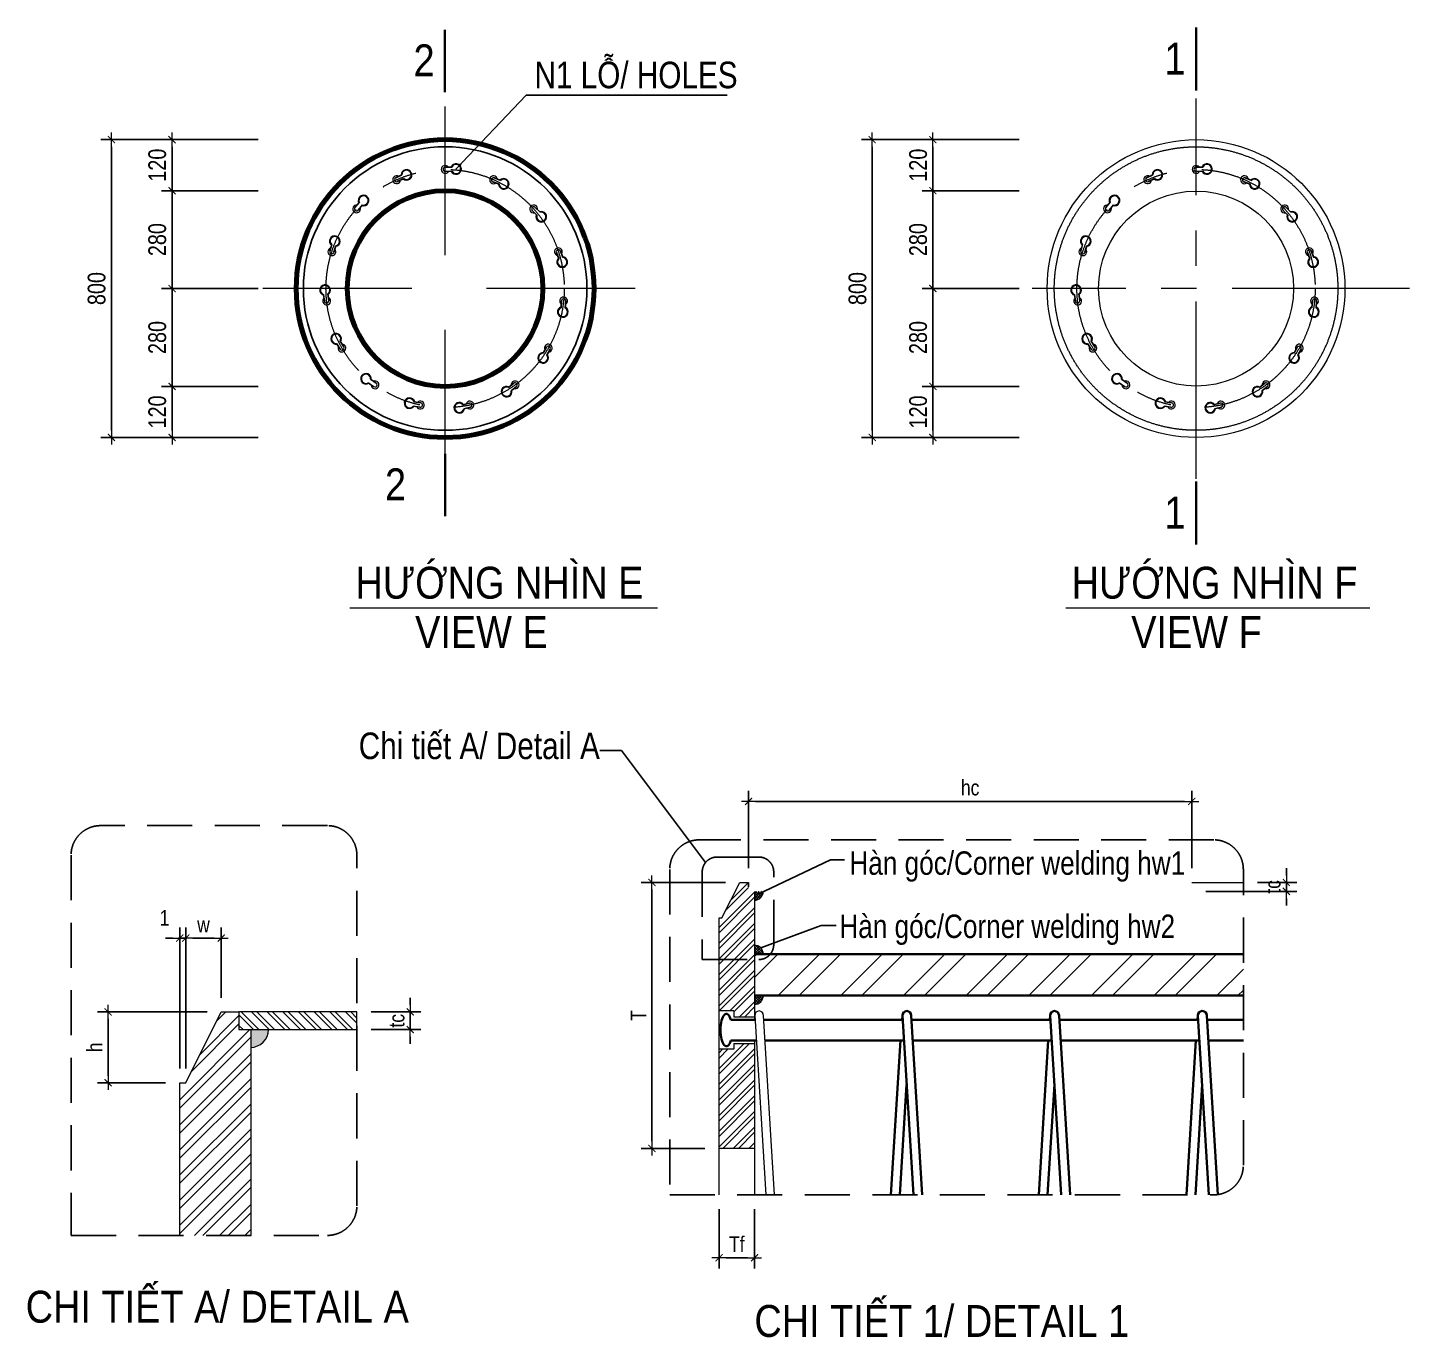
# Model space of a CAD drawing. Header units: millimetres. Extents: x -2123450 to -961021, y -260876 to 649159.
# Drawn here: x -1622985 to -1603499, y 139995 to 158466 of the extents above; entities that cross this region are included whole.
import ezdxf
from ezdxf.enums import TextEntityAlignment as Align

# ---------------------------------------------------------------- set-up
doc = ezdxf.new("R2010")
doc.units = ezdxf.units.MM
doc.header["$LTSCALE"] = 1000
doc.header["$MEASUREMENT"] = 0
doc.header["$PDMODE"] = 66
for name, pattern in [('CENTER2', [1.125, 0.75, -0.125, 0.125, -0.125]), ('CENTERX2', [4, 2.5, -0.5, 0.5, -0.5]), ('HIDDEN', [0.375, 0.25, -0.125]), ('HIDDEN2', [4.7625, 3.175, -1.5875])]:
    doc.linetypes.add(name, pattern=pattern)
doc.layers.get('0').update_dxf_attribs({"linetype": 'CONTINUOUS'})
doc.layers.get('DEFPOINTS').update_dxf_attribs({"linetype": 'CONTINUOUS'})
for name, color, linetype, lineweight in [('4.DIM-F', 1, 'CONTINUOUS', 15), ('NDC_S_AXIS', 5, 'CENTER2', 15), ('NDC_S_CONTINUOUS', 3, 'CONTINUOUS', 20), ('NDC_S_DIM', 1, 'CONTINUOUS', 9), ('NDC_S_HATCH MATERIAL', 8, 'CONTINUOUS', 13), ('NDC_S_LEADER', 1, 'CONTINUOUS', 9), ('NDC_S_REBAR', 4, 'CONTINUOUS', 35), ('NDC_S_REBAR NO. BOX', 1, 'CONTINUOUS', 9), ('NDC_S_REBAR SECTION', 6, 'CONTINUOUS', 25), ('NDC_S_STIRRUP', 2, 'CONTINUOUS', 25), ('NDC_S_VN TEXT', 7, 'CONTINUOUS', 9), ('netmanh', 6, 'CONTINUOUS', 15)]:
    doc.layers.add(name, color=color, linetype=linetype, lineweight=lineweight)
doc.styles.add('NDC_ARIAL', font='arial.ttf', dxfattribs={"width": 0.8})
doc.dimstyles.new('DIM', dxfattribs={"dimtxt": 0.03, "dimasz": 0.035, "dimexe": 0.03, "dimexo": 0.03, "dimgap": 0.005, "dimtad": 1, "dimdec": 0, "dimlfac": 10000, "dimzin": 0, "dimdsep": 46, "dimtxsty": 'NDC_ARIAL', "dimblk": 'DOTSMALL', "dimcen": 0.05, "dimclrd": 1, "dimclre": 1, "dimadec": 0, "dimazin": 0, "dimtfac": 1, "dimtdec": 0, "dimtofl": 0, "dimtmove": 0, "dimatfit": 3, "dimfxl": 0.03, "dimtolj": 1, "dimtzin": 0, "dimarcsym": 0})
doc.dimstyles.new('NDC_1-100', dxfattribs={"dimscale": 100, "dimtxt": 2.2, "dimasz": 1, "dimexe": 1.5, "dimexo": 2, "dimgap": 0.8, "dimtad": 1, "dimdec": 0, "dimdsep": 46, "dimtxsty": 'NDC_ARIAL', "dimblk": 'DIMMARK', "dimcen": 49999.938995, "dimdle": 1.5, "dimclrd": 1, "dimclre": 1, "dimclrt": 3, "dimadec": 0, "dimazin": 0, "dimtfac": 1, "dimtdec": 0, "dimtix": 1, "dimtmove": 2, "dimatfit": 3, "dimfxl": 1, "dimarcsym": 0})
doc.dimstyles.new('NDC_1-25(25)', dxfattribs={"dimscale": 100, "dimtxt": 2.5, "dimasz": 1, "dimexe": 1.5, "dimexo": 0, "dimgap": 0.8, "dimtad": 1, "dimdec": 0, "dimlfac": 0.25, "dimdsep": 46, "dimtxsty": 'NDC_ARIAL', "dimblk": 'DIMMARK', "dimcen": 49999.938995, "dimdle": 1.5, "dimclrd": 1, "dimclre": 1, "dimclrt": 3, "dimadec": 0, "dimazin": 0, "dimtfac": 1, "dimtdec": 0, "dimtix": 1, "dimtmove": 2, "dimatfit": 3, "dimfxl": 1, "dimarcsym": 0})

# ---------------------------------------------------------------- blocks, each defined once
blk = doc.blocks.new('DIMMARK')
at = {"layer": 'NDC_S_DIM', "color": 1}
blk.add_line((-1.5, 0), (1, 0), dxfattribs=at)
at = {"layer": 'NDC_S_DIM', "color": 2, "const_width": 0.15}
blk.add_lwpolyline([(-0.5, -0.5), (0.5, 0.5)], dxfattribs=at)
blk = doc.blocks.new('*D366')
at = {"layer": 'DEFPOINTS', "color": 0, "transparency": 16777216}
for p in [(-1618341, 144585), (-1617589, 144585), (-1618341, 144335)]:
    blk.add_point(p, dxfattribs=at)
at = {"layer": 'NDC_S_DIM', "color": 1, "lineweight": -2, "transparency": 16777216}
for p, q in [((-1617589, 144685), (-1617589, 144785)), ((-1618141, 144585), (-1617439, 144585)), ((-1617589, 144335), (-1617589, 144585)), ((-1618141, 144335), (-1617439, 144335)), ((-1617589, 144235), (-1617589, 144135))]:
    blk.add_line(p, q, dxfattribs=at)
at = {"layer": 'NDC_S_DIM', "color": 1, "lineweight": -2, "transparency": 16777216, "xscale": 100, "yscale": 100, "zscale": 100}
for p, rotation in [((-1617589, 144585), 270), ((-1617589, 144335), 90)]:
    blk.add_blockref('DIMMARK', p, dxfattribs=dict(at, rotation=rotation))
at = {"layer": 'NDC_S_DIM', "color": 3, "transparency": 16777216, "insert": (-1617780, 144460), "char_height": 220, "attachment_point": 5, "rotation": 90, "style": 'NDC_ARIAL'}
blk.add_mtext('tc', dxfattribs=at)
blk = doc.blocks.new('*D367')
at = {"layer": 'DEFPOINTS', "color": 0, "transparency": 16777216}
for p in [(-1620839, 145626), (-1620839, 143585), (-1620755, 143585)]:
    blk.add_point(p, dxfattribs=at)
at = {"layer": 'NDC_S_DIM', "color": 1, "lineweight": -2, "transparency": 16777216}
for p, q in [((-1620839, 143785), (-1620839, 145776)), ((-1620755, 143785), (-1620755, 145776)), ((-1620939, 145626), (-1621039, 145626)), ((-1620755, 145626), (-1620839, 145626)), ((-1620655, 145626), (-1620555, 145626))]:
    blk.add_line(p, q, dxfattribs=at)
at = {"layer": 'NDC_S_DIM', "color": 1, "lineweight": -2, "transparency": 16777216, "xscale": 100, "yscale": 100, "zscale": 100}
blk.add_blockref('DIMMARK', (-1620839, 145626), dxfattribs=at)
at = {"layer": 'NDC_S_DIM', "color": 1, "lineweight": -2, "transparency": 16777216, "xscale": 100, "yscale": 100, "zscale": 100, "rotation": 180}
blk.add_blockref('DIMMARK', (-1620755, 145626), dxfattribs=at)
at = {"layer": 'NDC_S_DIM', "color": 3, "transparency": 16777216, "insert": (-1621054, 145912), "char_height": 220, "attachment_point": 5, "style": 'NDC_ARIAL'}
blk.add_mtext('1', dxfattribs=at)
blk = doc.blocks.new('*D368')
at = {"layer": 'DEFPOINTS', "color": 0, "transparency": 16777216}
for p in [(-1620255, 145626), (-1620255, 144585), (-1620755, 143585)]:
    blk.add_point(p, dxfattribs=at)
at = {"layer": 'NDC_S_DIM', "color": 1, "lineweight": -2, "transparency": 16777216}
for p, q in [((-1620755, 143785), (-1620755, 145776)), ((-1620255, 144785), (-1620255, 145776)), ((-1620655, 145626), (-1620355, 145626))]:
    blk.add_line(p, q, dxfattribs=at)
at = {"layer": 'NDC_S_DIM', "color": 1, "lineweight": -2, "transparency": 16777216, "xscale": 100, "yscale": 100, "zscale": 100, "rotation": 180}
blk.add_blockref('DIMMARK', (-1620755, 145626), dxfattribs=at)
at = {"layer": 'NDC_S_DIM', "color": 1, "lineweight": -2, "transparency": 16777216, "xscale": 100, "yscale": 100, "zscale": 100}
blk.add_blockref('DIMMARK', (-1620255, 145626), dxfattribs=at)
at = {"layer": 'NDC_S_DIM', "color": 3, "transparency": 16777216, "insert": (-1620505, 145816), "char_height": 220, "attachment_point": 5, "style": 'NDC_ARIAL'}
blk.add_mtext('w', dxfattribs=at)
blk = doc.blocks.new('*D369')
at = {"layer": 'DEFPOINTS', "color": 0, "transparency": 16777216}
for p in [(-1620255, 144585), (-1621850, 143585), (-1620839, 143585)]:
    blk.add_point(p, dxfattribs=at)
at = {"layer": 'NDC_S_DIM', "color": 1, "lineweight": -2, "transparency": 16777216}
for p, q in [((-1620455, 144585), (-1622000, 144585)), ((-1621850, 144485), (-1621850, 143685)), ((-1621039, 143585), (-1622000, 143585))]:
    blk.add_line(p, q, dxfattribs=at)
at = {"layer": 'NDC_S_DIM', "color": 1, "lineweight": -2, "transparency": 16777216, "xscale": 100, "yscale": 100, "zscale": 100}
for p, rotation in [((-1621850, 144585), 90), ((-1621850, 143585), 270)]:
    blk.add_blockref('DIMMARK', p, dxfattribs=dict(at, rotation=rotation))
at = {"layer": 'NDC_S_DIM', "color": 3, "transparency": 16777216, "insert": (-1622040, 144085), "char_height": 220, "attachment_point": 5, "rotation": 90, "style": 'NDC_ARIAL'}
blk.add_mtext('h', dxfattribs=at)
blk = doc.blocks.new('*D370')
at = {"layer": 'DEFPOINTS', "color": 0, "transparency": 16777216}
for p in [(-1612818, 147554), (-1612818, 146410), (-1606568, 146410)]:
    blk.add_point(p, dxfattribs=at)
at = {"layer": 'NDC_S_DIM', "color": 1, "lineweight": -2, "transparency": 16777216}
for p, q in [((-1612818, 146610), (-1612818, 147704)), ((-1606568, 146610), (-1606568, 147704)), ((-1606668, 147554), (-1612718, 147554))]:
    blk.add_line(p, q, dxfattribs=at)
at = {"layer": 'NDC_S_DIM', "color": 1, "lineweight": -2, "transparency": 16777216, "xscale": 100, "yscale": 100, "zscale": 100, "rotation": 180}
blk.add_blockref('DIMMARK', (-1612818, 147554), dxfattribs=at)
at = {"layer": 'NDC_S_DIM', "color": 1, "lineweight": -2, "transparency": 16777216, "xscale": 100, "yscale": 100, "zscale": 100}
blk.add_blockref('DIMMARK', (-1606568, 147554), dxfattribs=at)
at = {"layer": 'NDC_S_DIM', "color": 3, "transparency": 16777216, "insert": (-1609693, 147746), "char_height": 220, "attachment_point": 5, "style": 'NDC_ARIAL'}
blk.add_mtext('hc', dxfattribs=at)
blk = doc.blocks.new('*D371')
at = {"layer": 'DEFPOINTS', "color": 0, "transparency": 16777216}
for p in [(-1605841, 146410), (-1606568, 146285), (-1605234, 146285)]:
    blk.add_point(p, dxfattribs=at)
at = {"layer": 'NDC_S_DIM', "color": 1, "lineweight": -2, "transparency": 16777216}
for p, q in [((-1605234, 146510), (-1605234, 146610)), ((-1605641, 146410), (-1605084, 146410)), ((-1605234, 146410), (-1605234, 146285)), ((-1606368, 146285), (-1605084, 146285)), ((-1605234, 146185), (-1605234, 146085))]:
    blk.add_line(p, q, dxfattribs=at)
at = {"layer": 'NDC_S_DIM', "color": 1, "lineweight": -2, "transparency": 16777216, "xscale": 100, "yscale": 100, "zscale": 100}
for p, rotation in [((-1605234, 146410), 270), ((-1605234, 146285), 90)]:
    blk.add_blockref('DIMMARK', p, dxfattribs=dict(at, rotation=rotation))
at = {"layer": 'NDC_S_DIM', "color": 3, "transparency": 16777216, "insert": (-1605426, 146348), "char_height": 220, "attachment_point": 5, "rotation": 90, "style": 'NDC_ARIAL'}
blk.add_mtext('tc', dxfattribs=at)
blk = doc.blocks.new('*D517')
at = {"layer": 'DEFPOINTS', "color": 0, "transparency": 16777216}
for p in [(-1613234, 142005), (-1612734, 142005), (-1612734, 141118)]:
    blk.add_point(p, dxfattribs=at)
at = {"layer": 'NDC_S_DIM', "color": 1, "lineweight": -2, "transparency": 16777216}
for p, q in [((-1613234, 141805), (-1613234, 140968)), ((-1612734, 141805), (-1612734, 140968)), ((-1613134, 141118), (-1612834, 141118))]:
    blk.add_line(p, q, dxfattribs=at)
at = {"layer": 'NDC_S_DIM', "color": 1, "lineweight": -2, "transparency": 16777216, "xscale": 100, "yscale": 100, "zscale": 100, "rotation": 180}
blk.add_blockref('DIMMARK', (-1613234, 141118), dxfattribs=at)
at = {"layer": 'NDC_S_DIM', "color": 1, "lineweight": -2, "transparency": 16777216, "xscale": 100, "yscale": 100, "zscale": 100}
blk.add_blockref('DIMMARK', (-1612734, 141118), dxfattribs=at)
at = {"layer": 'NDC_S_DIM', "color": 3, "transparency": 16777216, "insert": (-1612984, 141310), "char_height": 220, "attachment_point": 5, "style": 'NDC_ARIAL'}
blk.add_mtext('Tf', dxfattribs=at)
blk = doc.blocks.new('*D518')
at = {"layer": 'DEFPOINTS', "color": 0, "transparency": 16777216}
for p in [(-1612943, 146410), (-1614181, 142660), (-1613234, 142660)]:
    blk.add_point(p, dxfattribs=at)
at = {"layer": 'NDC_S_DIM', "color": 1, "lineweight": -2, "transparency": 16777216}
for p, q in [((-1613143, 146410), (-1614331, 146410)), ((-1614181, 146310), (-1614181, 142760)), ((-1613434, 142660), (-1614331, 142660))]:
    blk.add_line(p, q, dxfattribs=at)
at = {"layer": 'NDC_S_DIM', "color": 1, "lineweight": -2, "transparency": 16777216, "xscale": 100, "yscale": 100, "zscale": 100}
for p, rotation in [((-1614181, 146410), 90), ((-1614181, 142660), 270)]:
    blk.add_blockref('DIMMARK', p, dxfattribs=dict(at, rotation=rotation))
at = {"layer": 'NDC_S_DIM', "color": 3, "transparency": 16777216, "insert": (-1614371, 144535), "char_height": 220, "attachment_point": 5, "rotation": 90, "style": 'NDC_ARIAL'}
blk.add_mtext('T', dxfattribs=at)
blk = doc.blocks.new('_DotSmall')
at = {"color": 0, "linetype": 'ByBlock', "lineweight": 9, "const_width": 0.5}
blk.add_lwpolyline([(-0.0625, 0, 1), (0.0625, 0, 1)], format="xyb", close=True, dxfattribs=at)
blk = doc.blocks.new('dau coc')
at = {"layer": 'NDC_S_AXIS', "linetype": 'HIDDEN', "ltscale": 0.001}
for p, q in [((0, -0.3192), (0, 0.3192)), ((0.3192, 0), (-0.3192, 0))]:
    blk.add_line(p, q, dxfattribs=at)
at = {"layer": 'NDC_S_CONTINUOUS', "lineweight": 100}
for radius in [0.25, 0.1643]:
    blk.add_circle((0, 0), radius, dxfattribs=at)
at = {"layer": 'NDC_S_STIRRUP'}
blk.add_circle((0, 0), 0.238, dxfattribs=at)
blk = doc.blocks.new('*D923')
at = {"layer": 'DEFPOINTS', "color": 0, "transparency": 16777216}
for p in [(-1621803, 156886), (-1619733, 156886), (-1619733, 152686)]:
    blk.add_point(p, dxfattribs=at)
at = {"layer": 'NDC_S_DIM', "color": 1, "lineweight": -2, "transparency": 16777216}
for p, q in [((-1619733, 156886), (-1621953, 156886)), ((-1621803, 152786), (-1621803, 156786)), ((-1619733, 152686), (-1621953, 152686))]:
    blk.add_line(p, q, dxfattribs=at)
at = {"layer": 'NDC_S_DIM', "color": 1, "lineweight": -2, "transparency": 16777216, "xscale": 100, "yscale": 100, "zscale": 100}
for p, rotation in [((-1621803, 156886), 90), ((-1621803, 152686), 270)]:
    blk.add_blockref('DIMMARK', p, dxfattribs=dict(at, rotation=rotation))
at = {"layer": 'NDC_S_DIM', "color": 3, "lineweight": 100, "transparency": 16777216, "insert": (-1622011, 154786), "char_height": 250, "attachment_point": 5, "rotation": 90, "style": 'NDC_ARIAL'}
blk.add_mtext('800', dxfattribs=at)
blk = doc.blocks.new('*D924')
at = {"layer": 'DEFPOINTS', "color": 0, "transparency": 16777216}
for p in [(-1620948, 153406), (-1619733, 153406), (-1619733, 152686)]:
    blk.add_point(p, dxfattribs=at)
at = {"layer": 'NDC_S_DIM', "color": 1, "lineweight": -2, "transparency": 16777216}
for p, q in [((-1619733, 153406), (-1621098, 153406)), ((-1620948, 152786), (-1620948, 153306)), ((-1619733, 152686), (-1621098, 152686))]:
    blk.add_line(p, q, dxfattribs=at)
at = {"layer": 'NDC_S_DIM', "color": 1, "lineweight": -2, "transparency": 16777216, "xscale": 100, "yscale": 100, "zscale": 100}
for p, rotation in [((-1620948, 153406), 90), ((-1620948, 152686), 270)]:
    blk.add_blockref('DIMMARK', p, dxfattribs=dict(at, rotation=rotation))
at = {"layer": 'NDC_S_DIM', "color": 3, "lineweight": 100, "transparency": 16777216, "insert": (-1621156, 153046), "char_height": 250, "attachment_point": 5, "rotation": 90, "style": 'NDC_ARIAL'}
blk.add_mtext('120', dxfattribs=at)
blk = doc.blocks.new('*D925')
at = {"layer": 'DEFPOINTS', "color": 0, "transparency": 16777216}
for p in [(-1620948, 154786), (-1619733, 154786), (-1619733, 153406)]:
    blk.add_point(p, dxfattribs=at)
at = {"layer": 'NDC_S_DIM', "color": 1, "lineweight": -2, "transparency": 16777216}
for p, q in [((-1619733, 154786), (-1621098, 154786)), ((-1620948, 153506), (-1620948, 154686)), ((-1619733, 153406), (-1621098, 153406))]:
    blk.add_line(p, q, dxfattribs=at)
at = {"layer": 'NDC_S_DIM', "color": 1, "lineweight": -2, "transparency": 16777216, "xscale": 100, "yscale": 100, "zscale": 100}
for p, rotation in [((-1620948, 154786), 90), ((-1620948, 153406), 270)]:
    blk.add_blockref('DIMMARK', p, dxfattribs=dict(at, rotation=rotation))
at = {"layer": 'NDC_S_DIM', "color": 3, "lineweight": 100, "transparency": 16777216, "insert": (-1621156, 154096), "char_height": 250, "attachment_point": 5, "rotation": 90, "style": 'NDC_ARIAL'}
blk.add_mtext('280', dxfattribs=at)
blk = doc.blocks.new('*D926')
at = {"layer": 'DEFPOINTS', "color": 0, "transparency": 16777216}
for p in [(-1620948, 156166), (-1619733, 156166), (-1619733, 154786)]:
    blk.add_point(p, dxfattribs=at)
at = {"layer": 'NDC_S_DIM', "color": 1, "lineweight": -2, "transparency": 16777216}
for p, q in [((-1619733, 156166), (-1621098, 156166)), ((-1620948, 154886), (-1620948, 156066)), ((-1619733, 154786), (-1621098, 154786))]:
    blk.add_line(p, q, dxfattribs=at)
at = {"layer": 'NDC_S_DIM', "color": 1, "lineweight": -2, "transparency": 16777216, "xscale": 100, "yscale": 100, "zscale": 100}
for p, rotation in [((-1620948, 156166), 90), ((-1620948, 154786), 270)]:
    blk.add_blockref('DIMMARK', p, dxfattribs=dict(at, rotation=rotation))
at = {"layer": 'NDC_S_DIM', "color": 3, "lineweight": 100, "transparency": 16777216, "insert": (-1621156, 155476), "char_height": 250, "attachment_point": 5, "rotation": 90, "style": 'NDC_ARIAL'}
blk.add_mtext('280', dxfattribs=at)
blk = doc.blocks.new('*D927')
at = {"layer": 'DEFPOINTS', "color": 0, "transparency": 16777216}
for p in [(-1620948, 156886), (-1619733, 156886), (-1619733, 156166)]:
    blk.add_point(p, dxfattribs=at)
at = {"layer": 'NDC_S_DIM', "color": 1, "lineweight": -2, "transparency": 16777216}
for p, q in [((-1619733, 156886), (-1621098, 156886)), ((-1620948, 156266), (-1620948, 156786)), ((-1619733, 156166), (-1621098, 156166))]:
    blk.add_line(p, q, dxfattribs=at)
at = {"layer": 'NDC_S_DIM', "color": 1, "lineweight": -2, "transparency": 16777216, "xscale": 100, "yscale": 100, "zscale": 100}
for p, rotation in [((-1620948, 156886), 90), ((-1620948, 156166), 270)]:
    blk.add_blockref('DIMMARK', p, dxfattribs=dict(at, rotation=rotation))
at = {"layer": 'NDC_S_DIM', "color": 3, "lineweight": 100, "transparency": 16777216, "insert": (-1621156, 156526), "char_height": 250, "attachment_point": 5, "rotation": 90, "style": 'NDC_ARIAL'}
blk.add_mtext('120', dxfattribs=at)
blk = doc.blocks.new('*D928')
at = {"layer": 'DEFPOINTS', "color": 0, "transparency": 16777216}
for p in [(-1611074, 156886), (-1609004, 156886), (-1609004, 152686)]:
    blk.add_point(p, dxfattribs=at)
at = {"layer": 'NDC_S_DIM', "color": 1, "lineweight": -2, "transparency": 16777216}
for p, q in [((-1609004, 156886), (-1611224, 156886)), ((-1611074, 152786), (-1611074, 156786)), ((-1609004, 152686), (-1611224, 152686))]:
    blk.add_line(p, q, dxfattribs=at)
at = {"layer": 'NDC_S_DIM', "color": 1, "lineweight": -2, "transparency": 16777216, "xscale": 100, "yscale": 100, "zscale": 100}
for p, rotation in [((-1611074, 156886), 90), ((-1611074, 152686), 270)]:
    blk.add_blockref('DIMMARK', p, dxfattribs=dict(at, rotation=rotation))
at = {"layer": 'NDC_S_DIM', "color": 3, "lineweight": 100, "transparency": 16777216, "insert": (-1611281, 154786), "char_height": 250, "attachment_point": 5, "rotation": 90, "style": 'NDC_ARIAL'}
blk.add_mtext('800', dxfattribs=at)
blk = doc.blocks.new('*D929')
at = {"layer": 'DEFPOINTS', "color": 0, "transparency": 16777216}
for p in [(-1610219, 153406), (-1609004, 153406), (-1609004, 152686)]:
    blk.add_point(p, dxfattribs=at)
at = {"layer": 'NDC_S_DIM', "color": 1, "lineweight": -2, "transparency": 16777216}
for p, q in [((-1609004, 153406), (-1610369, 153406)), ((-1610219, 152786), (-1610219, 153306)), ((-1609004, 152686), (-1610369, 152686))]:
    blk.add_line(p, q, dxfattribs=at)
at = {"layer": 'NDC_S_DIM', "color": 1, "lineweight": -2, "transparency": 16777216, "xscale": 100, "yscale": 100, "zscale": 100}
for p, rotation in [((-1610219, 153406), 90), ((-1610219, 152686), 270)]:
    blk.add_blockref('DIMMARK', p, dxfattribs=dict(at, rotation=rotation))
at = {"layer": 'NDC_S_DIM', "color": 3, "lineweight": 100, "transparency": 16777216, "insert": (-1610426, 153046), "char_height": 250, "attachment_point": 5, "rotation": 90, "style": 'NDC_ARIAL'}
blk.add_mtext('120', dxfattribs=at)
blk = doc.blocks.new('*D930')
at = {"layer": 'DEFPOINTS', "color": 0, "transparency": 16777216}
for p in [(-1610219, 154786), (-1609004, 154786), (-1609004, 153406)]:
    blk.add_point(p, dxfattribs=at)
at = {"layer": 'NDC_S_DIM', "color": 1, "lineweight": -2, "transparency": 16777216}
for p, q in [((-1609004, 154786), (-1610369, 154786)), ((-1610219, 153506), (-1610219, 154686)), ((-1609004, 153406), (-1610369, 153406))]:
    blk.add_line(p, q, dxfattribs=at)
at = {"layer": 'NDC_S_DIM', "color": 1, "lineweight": -2, "transparency": 16777216, "xscale": 100, "yscale": 100, "zscale": 100}
for p, rotation in [((-1610219, 154786), 90), ((-1610219, 153406), 270)]:
    blk.add_blockref('DIMMARK', p, dxfattribs=dict(at, rotation=rotation))
at = {"layer": 'NDC_S_DIM', "color": 3, "lineweight": 100, "transparency": 16777216, "insert": (-1610426, 154096), "char_height": 250, "attachment_point": 5, "rotation": 90, "style": 'NDC_ARIAL'}
blk.add_mtext('280', dxfattribs=at)
blk = doc.blocks.new('*D931')
at = {"layer": 'DEFPOINTS', "color": 0, "transparency": 16777216}
for p in [(-1610219, 156166), (-1609004, 156166), (-1609004, 154786)]:
    blk.add_point(p, dxfattribs=at)
at = {"layer": 'NDC_S_DIM', "color": 1, "lineweight": -2, "transparency": 16777216}
for p, q in [((-1609004, 156166), (-1610369, 156166)), ((-1610219, 154886), (-1610219, 156066)), ((-1609004, 154786), (-1610369, 154786))]:
    blk.add_line(p, q, dxfattribs=at)
at = {"layer": 'NDC_S_DIM', "color": 1, "lineweight": -2, "transparency": 16777216, "xscale": 100, "yscale": 100, "zscale": 100}
for p, rotation in [((-1610219, 156166), 90), ((-1610219, 154786), 270)]:
    blk.add_blockref('DIMMARK', p, dxfattribs=dict(at, rotation=rotation))
at = {"layer": 'NDC_S_DIM', "color": 3, "lineweight": 100, "transparency": 16777216, "insert": (-1610426, 155476), "char_height": 250, "attachment_point": 5, "rotation": 90, "style": 'NDC_ARIAL'}
blk.add_mtext('280', dxfattribs=at)
blk = doc.blocks.new('*D932')
at = {"layer": 'DEFPOINTS', "color": 0, "transparency": 16777216}
for p in [(-1610219, 156886), (-1609004, 156886), (-1609004, 156166)]:
    blk.add_point(p, dxfattribs=at)
at = {"layer": 'NDC_S_DIM', "color": 1, "lineweight": -2, "transparency": 16777216}
for p, q in [((-1609004, 156886), (-1610369, 156886)), ((-1610219, 156266), (-1610219, 156786)), ((-1609004, 156166), (-1610369, 156166))]:
    blk.add_line(p, q, dxfattribs=at)
at = {"layer": 'NDC_S_DIM', "color": 1, "lineweight": -2, "transparency": 16777216, "xscale": 100, "yscale": 100, "zscale": 100}
for p, rotation in [((-1610219, 156886), 90), ((-1610219, 156166), 270)]:
    blk.add_blockref('DIMMARK', p, dxfattribs=dict(at, rotation=rotation))
at = {"layer": 'NDC_S_DIM', "color": 3, "lineweight": 100, "transparency": 16777216, "insert": (-1610426, 156526), "char_height": 250, "attachment_point": 5, "rotation": 90, "style": 'NDC_ARIAL'}
blk.add_mtext('120', dxfattribs=at)
blk = doc.blocks.new('neo thép')
at = {"layer": 'NDC_S_REBAR NO. BOX'}
for centre, radius, start, end in [((-1615125, 259907), 55, 35.1861, 329.0747), ((-1614971, 259913), 75, 205.7086, 158.5522), ((-1614971, 259913), 65, 209.6168, 154.644)]:
    blk.add_arc(centre, radius, start, end, dxfattribs=at)
at = {"layer": 'NDC_S_REBAR NO. BOX', "color": 1}
blk.add_arc((-1615125, 259907), 30, 92.1304, 272.1304, dxfattribs=at)
at = {"layer": 'NDC_S_REBAR SECTION', "color": 1}
for p, q in [((-1615127, 259937), (-1615029, 259941)), ((-1615124, 259877), (-1615027, 259881))]:
    blk.add_line(p, q, dxfattribs=at)
blk = doc.blocks.new('*U909')
at = {"layer": 'NDC_S_REBAR SECTION', "color": 1}
blk.add_blockref('neo thép', (1615038, -259913), dxfattribs=at)
blk = doc.blocks.new('*U910')
at = {"layer": 'NDC_S_REBAR SECTION', "color": 0, "linetype": 'ByBlock', "lineweight": -2, "transparency": 16777216}
blk.add_blockref('*U909', (-1617010, 260082), dxfattribs=at)
for p, rotation in [((-1617703, 259972), 23.99999999999997), ((-1616332, 259900), 336.0000000000001), ((-1618292, 259589), 47.99999999999999), ((-1615786, 259459), 312), ((-1618673, 259000), 71.99999999999997), ((-1615467, 258834), 288), ((-1618783, 258307), 95.99999999999999), ((-1615430, 258133), 264), ((-1618601, 257629), 120), ((-1615681, 257477), 240), ((-1618159, 257084), 144), ((-1616177, 256981), 215.9999999999999), ((-1617533, 256765), 168.0000000000001), ((-1616832, 256729), 192)]:
    blk.add_blockref('*U909', p, dxfattribs=dict(at, rotation=rotation))
blk = doc.blocks.new('*U911')
at = {"layer": 'NDC_S_REBAR SECTION', "color": 1}
blk.add_blockref('neo thép', (1615038, -259913), dxfattribs=at)
blk = doc.blocks.new('*U912')
at = {"layer": 'NDC_S_REBAR SECTION', "color": 0, "linetype": 'ByBlock', "lineweight": -2, "transparency": 16777216}
blk.add_blockref('*U911', (-1617010, 260082), dxfattribs=at)
for p, rotation in [((-1617703, 259972), 23.99999999999997), ((-1616332, 259900), 336.0000000000001), ((-1618292, 259589), 47.99999999999999), ((-1615786, 259459), 312), ((-1618673, 259000), 71.99999999999997), ((-1615467, 258834), 288), ((-1618783, 258307), 95.99999999999999), ((-1615430, 258133), 264), ((-1618601, 257629), 120), ((-1615681, 257477), 240), ((-1618159, 257084), 144), ((-1616177, 256981), 215.9999999999999), ((-1617533, 256765), 168.0000000000001), ((-1616832, 256729), 192)]:
    blk.add_blockref('*U911', p, dxfattribs=dict(at, rotation=rotation))

msp = doc.modelspace()

# ---------------------------------------------------------------- hatches: boundary and pattern name
at = {"layer": 'NDC_S_HATCH MATERIAL'}
h = msp.add_hatch(dxfattribs=at)
h.set_pattern_fill('ANSI32', color=256, scale=416.666667)
h.set_pattern_definition([(45, (-3220712.06, 775185.63), (-110.485435, 110.485435), []), (45, (-3220638.4, 775185.63), (-110.485435, 110.485435), [])])
h.paths.add_polyline_path([(-1612734.4, 144141.46), (-1613026.06, 144141.46), (-1613026.06, 144058.13), (-1613234.4, 144058.13), (-1613234.4, 142660.21), (-1612734.4, 142660.21)])
h.paths.add_polyline_path([(-1613234.4, 144599.8), (-1613026.06, 144599.8), (-1613026.06, 144516.46), (-1612734.4, 144516.46), (-1612734.4, 146285.21), (-1612817.73, 146285.21), (-1612817.73, 146410.21), (-1612942.73, 146410.21), (-1613192.73, 145910.21), (-1613234.4, 145910.21)])
h = msp.add_hatch(dxfattribs=at)
h.set_pattern_fill('ANSI37', color=256, scale=208.333333)
h.set_pattern_definition([(45, (-1971347.432, -84304.212), (-18.4142391, 18.4142391), []), (135, (-1971347.432, -84304.212), (-18.4142391, -18.4142391), [])])
edge = h.paths.add_edge_path()
edge.add_line((-1612609.4, 146285.21), (-1612734.4, 146285.21))
edge.add_line((-1612734.4, 146285.21), (-1612734.4, 146160.21))
edge.add_arc((-1612734.4, 146285.21), 125, 270, 360)
h = msp.add_hatch(dxfattribs=at)
h.set_pattern_fill('ANSI37', color=256, scale=208.333333)
h.set_pattern_definition([(45, (-2072178.046, -447025.7), (-18.4142391, 18.4142391), []), (135, (-2072178.046, -447025.7), (-18.4142391, -18.4142391), [])])
h.paths.add_polyline_path([(-1612734.4, 145524.51), (-1612734.4, 145399.51), (-1612609.4, 145399.51, 0.41421356)])
h = msp.add_hatch(dxfattribs=at)
h.set_pattern_fill('ANSI32', color=256, scale=1666.666667)
h.set_pattern_definition([(45, (-1259757.1, 150976.5), (-441.9417, 441.9417), []), (45, (-1259462.45, 150976.5), (-441.9417, 441.9417), [])])
h.paths.add_polyline_path([(-1605840.57, 145399.51), (-1612734.4, 145399.51), (-1612734.4, 144816.18), (-1605840.57, 144816.18)])
h = msp.add_hatch(dxfattribs=at)
h.set_pattern_fill('ANSI37', color=256, scale=208.333333)
h.set_pattern_definition([(45, (-2072178.046, -447609.035), (-18.4142391, 18.4142391), []), (135, (-2072178.046, -447609.035), (-18.4142391, -18.4142391), [])])
h.paths.add_polyline_path([(-1612734.4, 144691.18), (-1612734.4, 144816.18), (-1612609.4, 144816.18, -0.41421356)])
h = msp.add_hatch(dxfattribs=at)
h.set_pattern_fill('ANSI32', color=256, scale=666.666667)
h.set_pattern_definition([(45, (-1690767.27, 18969.98), (-176.7767, 176.7767), []), (45, (-1690649.42, 18969.98), (-176.7767, 176.7767), [])])
h.paths.add_polyline_path([(-1619838.58, 144334.74), (-1620005.25, 144334.74), (-1620005.25, 144584.74), (-1620255.25, 144584.74), (-1620755.25, 143584.74), (-1620838.58, 143584.74), (-1620838.58, 141432.66), (-1619838.58, 141432.66)])
h = msp.add_hatch(dxfattribs=at)
h.set_pattern_fill('ANSI32', color=256, scale=416.666667, angle=90)
h.set_pattern_definition([(135, (-1757420.52, -26518.62), (-110.48543, -110.48543), []), (135, (-1757420.52, -26444.97), (-110.48543, -110.48543), [])])
h.paths.add_polyline_path([(-1620005.25, 144584.74), (-1620005.25, 144334.74), (-1618341.5, 144334.74), (-1618341.5, 144584.74)])
h = msp.add_hatch(color=256, dxfattribs=at)
h.dxf.hatch_style = 1
edge = h.paths.add_edge_path()
edge.add_line((-1619588.58, 144334.74), (-1619838.58, 144334.74))
edge.add_line((-1619838.58, 144334.74), (-1619838.58, 144084.74))
edge.add_arc((-1619838.58, 144334.74), 250, 270, 360)

# ---------------------------------------------------------------- linework, layer by layer
at = {"linetype": 'HIDDEN2', "ltscale": 0.2}
for points in [[(-1622372.37, 141432.66), (-1618758.16, 141432.66, 0.41421356), (-1618341.5, 141849.32), (-1618341.5, 146795.46, 0.41421356), (-1618758.16, 147212.13), (-1621955.7, 147212.13, 0.41421356), (-1622372.37, 146795.46)], [(-1606257.24, 147011.2), (-1613512.95, 147011.2, 0.41421356), (-1613929.61, 146594.54), (-1613929.61, 142005.08), (-1606257.24, 142005.08, 0.41421356), (-1605840.57, 142421.74), (-1605840.57, 146594.54, 0.41421356)], [(-1613471.15, 145323.88), (-1612671.76, 145323.88, 0.41421356), (-1612463.43, 145532.21), (-1612463.43, 146560.41, 0.41421356), (-1612671.76, 146768.74), (-1613262.82, 146768.74, 0.41421356), (-1613471.15, 146560.41)]]:
    msp.add_lwpolyline(points, format="xyb", close=True, dxfattribs=at)
at = {"layer": '4.DIM-F'}
for p, q in [((-1618440.19, 150281.37), (-1614100.2, 150281.37)), ((-1608341.51, 150281.37), (-1604058.25, 150281.37))]:
    msp.add_line(p, q, dxfattribs=at)
at = {"layer": 'NDC_S_AXIS', "linetype": 'CENTERX2'}
for p, q in [((-1606507.25, 152104.66), (-1606507.25, 157467.36)), ((-1603499.19, 154786.01), (-1608819.33, 154786.01))]:
    msp.add_line(p, q, dxfattribs=at)
at = {"layer": 'NDC_S_AXIS', "ltscale": 500}
msp.add_circle((-1606507.25, 154786.01), 1999.2, dxfattribs=at)
at = {"layer": 'NDC_S_AXIS', "linetype": 'CENTERX2'}
for centre in [(-1617097.21, 154786.01), (-1606507.25, 154786.01)]:
    msp.add_circle(centre, 1680, dxfattribs=at)
at = {"layer": 'NDC_S_CONTINUOUS'}
for p, q in [((-1612817.73, 146347.71), (-1612817.73, 146410.21)), ((-1606567.73, 146410.21), (-1605840.57, 146410.21)), ((-1612734.4, 146285.21), (-1612734.4, 144472.71)), ((-1613026.06, 144599.8), (-1613234.4, 144599.8)), ((-1613026.06, 144599.8), (-1613026.06, 144516.46)), ((-1613026.06, 144516.46), (-1612734.4, 144516.46)), ((-1613026.06, 144058.13), (-1613234.4, 144058.13)), ((-1613026.06, 144141.46), (-1613026.06, 144058.13)), ((-1613026.06, 144141.46), (-1612734.4, 144141.46)), ((-1612734.4, 144181.05), (-1612734.4, 142005.08)), ((-1612734.4, 142660.21), (-1613234.4, 142660.21))]:
    msp.add_line(p, q, dxfattribs=at)
for points in [[(-1613234.4, 142005.08), (-1613234.4, 145910.21), (-1613192.73, 145910.21), (-1612942.73, 146410.21), (-1612817.73, 146410.21), (-1612817.73, 146347.71)], [(-1620838.58, 141432.66), (-1620838.58, 143584.74), (-1620755.25, 143584.74), (-1620255.25, 144584.74), (-1620005.25, 144584.74), (-1620005.25, 144334.74), (-1619838.58, 144334.74), (-1619838.58, 141432.66)]]:
    msp.add_lwpolyline(points, dxfattribs=at)
msp.add_lwpolyline([(-1620005.25, 144334.74), (-1618341.5, 144334.74), (-1618341.5, 144584.74), (-1620005.25, 144584.74)], close=True, dxfattribs=at)
for radius in [2100, 1374.24]:
    msp.add_circle((-1606507.25, 154786.01), radius, dxfattribs=at)
msp.add_arc((-1612734.4, 146285.21), 125, 270, 0, dxfattribs=at)
at = {"layer": 'NDC_S_HATCH MATERIAL'}
msp.add_lwpolyline([(-1612451.11, 142005.08), (-1612606.52, 144535.17, 0.99812057), (-1612731.76, 144535.17), (-1612576.35, 142005.08)], format="xyb", dxfattribs=at)
for centre, start, end in [((-1612734.4, 145399.51), 0, 90), ((-1612734.4, 144816.18), 270, 0)]:
    msp.add_arc(centre, 125, start, end, dxfattribs=at)
at = {"layer": 'NDC_S_REBAR'}
for p, q in [((-1617099.58, 158436.61), (-1617099.58, 157557.33)), ((-1606507.25, 158465.82), (-1606507.25, 157579.5)), ((-1617097.21, 152456.82), (-1617097.21, 151577.53)), ((-1606507.25, 152063.58), (-1606507.25, 151177.26)), ((-1613067.73, 144472.71), (-1612734.16, 144472.71)), ((-1612602.68, 144472.71), (-1610644.59, 144472.71)), ((-1610648.42, 144535.17), (-1610653.23, 144472.71)), ((-1610493.01, 142005.08), (-1610648.42, 144535.17)), ((-1610367.78, 142005.08), (-1610523.19, 144535.17)), ((-1610519.35, 144472.71), (-1608561.25, 144472.71)), ((-1608565.09, 144535.17), (-1608569.9, 144472.71)), ((-1608409.68, 142005.08), (-1608565.09, 144535.17)), ((-1608284.44, 142005.08), (-1608439.85, 144535.17)), ((-1608436.02, 144472.71), (-1606567.73, 144472.71)), ((-1606567.73, 144472.71), (-1606477.92, 144472.71)), ((-1606481.76, 144535.17), (-1606486.56, 144472.71)), ((-1606326.35, 142005.08), (-1606481.76, 144535.17)), ((-1606201.11, 142005.08), (-1606356.52, 144535.17)), ((-1606352.68, 144472.71), (-1605840.57, 144472.71)), ((-1613067.73, 144181.05), (-1612710, 144181.05)), ((-1612584.77, 144181.05), (-1610626.67, 144181.05)), ((-1610675.67, 144181.05), (-1610809.33, 142005.08)), ((-1610501.44, 144181.05), (-1608543.34, 144181.05)), ((-1608592.34, 144181.05), (-1608726, 142005.08)), ((-1608418.1, 144181.05), (-1606567.73, 144181.05)), ((-1606509.01, 144181.05), (-1606642.67, 142005.08)), ((-1606567.73, 144181.05), (-1606460, 144181.05)), ((-1606334.77, 144181.05), (-1605840.57, 144181.05)), ((-1610588.56, 143560.51), (-1610684.1, 142005.08)), ((-1608505.22, 143560.51), (-1608600.76, 142005.08)), ((-1606421.89, 143560.51), (-1606517.43, 142005.08))]:
    msp.add_line(p, q, dxfattribs=at)
for points in [[(-1605840.57, 145399.51), (-1612734.4, 145399.51)], [(-1612734.4, 144816.18), (-1605840.57, 144816.18)]]:
    msp.add_lwpolyline(points, dxfattribs=at)
for centre in [(-1610585.92, 144535.17), (-1608502.59, 144535.17), (-1606419.26, 144535.17)]:
    msp.add_arc(centre, 62.5, 0, 180, dxfattribs=at)
msp.add_ellipse((-1613131.35, 144328.96), major_axis=(0, 229), ratio=0.36390241, start_param=5.39102476, end_param=10.29333761, dxfattribs=at)
at = {"layer": 'netmanh'}
msp.add_arc((-1619838.58, 144334.74), 250, 270, 0, dxfattribs=at)

# ---------------------------------------------------------------- block references
at = {"layer": 'NDC_S_AXIS', "ltscale": 500, "xscale": 8399.999999999982, "yscale": 8399.999999999982, "zscale": 8399.999999999982}
msp.add_blockref('dau coc', (-1617097.21, 154786.01), dxfattribs=at)
at = {"layer": 'NDC_S_REBAR SECTION', "color": 1}
for name, p in [('*U910', (0, -103609.99)), ('*U912', (10589.96, -103609.99))]:
    msp.add_blockref(name, p, dxfattribs=at)

# ---------------------------------------------------------------- texts
at = {"layer": 'NDC_S_VN TEXT', "style": 'NDC_ARIAL'}
for s, height, width, p in [('2', 450, 0.85, (-1617542.6, 157779.92)), ('1', 450, 0.85, (-1606953.82, 157803.87)), ('2', 450, 0.85, (-1617945.23, 151800.13)), ('1', 450, 0.85, (-1606953.82, 151401.63)), ('Hàn góc/Corner welding hw1', 330, 0.8, (-1611395.85, 146518.9)), ('Hàn góc/Corner welding hw2', 330, 0.8, (-1611537.56, 145627.34))]:
    msp.add_text(s, height=height, dxfattribs=dict(at, width=width)).set_placement(p)
at = {"layer": 'NDC_S_VN TEXT', "lineweight": 100, "style": 'NDC_ARIAL', "width": 0.8}
msp.add_text('N1 LỖ/ HOLES', height=375, dxfattribs=at).set_placement((-1615837.19, 157611.12))
at = {"layer": 'NDC_S_VN TEXT', "lineweight": 70, "style": 'NDC_ARIAL', "width": 0.85}
for s, p in [('HƯỚNG NHÌN E', (-1618361.5, 150412.67)), ('HƯỚNG NHÌN F', (-1608262.82, 150412.67)), ('VIEW E', (-1617520.64, 149716.87)), ('VIEW F', (-1607421.96, 149716.87))]:
    msp.add_text(s, height=450, dxfattribs=at).set_placement(p)
for s, p in [('CHI TIẾT A/ DETAIL A', (-1620310.29, 140202.29)), ('CHI TIẾT 1/ DETAIL 1', (-1610093.43, 140001.36))]:
    msp.add_text(s, height=450, dxfattribs=at).set_placement(p, align=Align.CENTER)
at = {"layer": 'NDC_S_VN TEXT', "insert": (-1614915.04, 148144.49), "char_height": 375, "attachment_point": 9, "style": 'NDC_ARIAL'}
msp.add_mtext('{\\fArial|b0|i0|c0|p34;Chi tiết A/ Detail A}', dxfattribs=at)

# ---------------------------------------------------------------- dimensions: what is measured, and where the dimension line sits
at = {"layer": 'NDC_S_DIM', "lineweight": 100}
for base, p1, p2, text, picture, middle in [((-1621803.21, 156886.01), (-1619733.21, 152686.01), (-1619733.21, 156886.01), '800', '*D923', (-1622010.85, 154786.01)), ((-1620948.21, 156886.01), (-1619733.21, 156166.01), (-1619733.21, 156886.01), '120', '*D927', (-1621155.85, 156526.01)), ((-1611073.6, 156886.01), (-1609003.6, 152686.01), (-1609003.6, 156886.01), '800', '*D928', (-1611281.25, 154786.01)), ((-1610218.6, 156886.01), (-1609003.6, 156166.01), (-1609003.6, 156886.01), '120', '*D932', (-1610426.25, 156526.01)), ((-1620948.21, 156166.01), (-1619733.21, 154786.01), (-1619733.21, 156166.01), '280', '*D926', (-1621155.85, 155476.01)), ((-1610218.6, 156166.01), (-1609003.6, 154786.01), (-1609003.6, 156166.01), '280', '*D931', (-1610426.25, 155476.01)), ((-1620948.21, 154786.01), (-1619733.21, 153406.01), (-1619733.21, 154786.01), '280', '*D925', (-1621155.85, 154096.01)), ((-1610218.6, 154786.01), (-1609003.6, 153406.01), (-1609003.6, 154786.01), '280', '*D930', (-1610426.25, 154096.01)), ((-1620948.21, 153406.01), (-1619733.21, 152686.01), (-1619733.21, 153406.01), '120', '*D924', (-1621155.85, 153046.01)), ((-1610218.6, 153406.01), (-1609003.6, 152686.01), (-1609003.6, 153406.01), '120', '*D929', (-1610426.25, 153046.01))]:
    dim = msp.add_linear_dim(base=base, p1=p1, p2=p2, angle=90, text=text, dimstyle='NDC_1-25(25)', dxfattribs=at)
    dim.commit()
    dim.dimension.update_dxf_attribs({"geometry": picture, "text_midpoint": middle})
at = {"layer": 'NDC_S_DIM'}
for base, p1, p2, text, picture, middle in [((-1612817.73, 147554.15), (-1606567.73, 146410.21), (-1612817.73, 146410.21), 'hc', '*D370', (-1609692.73, 147745.95)), ((-1620255.25, 145626.13), (-1620755.25, 143584.74), (-1620255.25, 144584.74), 'w', '*D368', (-1620505.25, 145816.13)), ((-1612734.4, 141117.8), (-1613234.4, 142005.08), (-1612734.4, 142005.08), 'Tf', '*D517', (-1612984.4, 141309.68))]:
    dim = msp.add_linear_dim(base=base, p1=p1, p2=p2, text=text, dimstyle='NDC_1-100', dxfattribs=at)
    dim.commit()
    dim.dimension.update_dxf_attribs({"geometry": picture, "text_midpoint": middle})
for base, p1, p2, text, picture, middle in [((-1605233.77, 146285.21), (-1605840.57, 146410.21), (-1606567.73, 146285.21), 'tc', '*D371', (-1605425.57, 146347.71)), ((-1614181.03, 142660.21), (-1612942.73, 146410.21), (-1613234.4, 142660.21), 'T', '*D518', (-1614371.03, 144535.21)), ((-1617588.55, 144584.74), (-1618341.5, 144334.74), (-1618341.5, 144584.74), 'tc', '*D366', (-1617780.35, 144459.74)), ((-1621850.06, 143584.74), (-1620255.25, 144584.74), (-1620838.58, 143584.74), 'h', '*D369', (-1622040.06, 144084.74))]:
    dim = msp.add_linear_dim(base=base, p1=p1, p2=p2, angle=90, text=text, dimstyle='NDC_1-100', dxfattribs=at)
    dim.commit()
    dim.dimension.update_dxf_attribs({"geometry": picture, "text_midpoint": middle})
dim = msp.add_linear_dim(base=(-1620838.58, 145626.13), p1=(-1620755.25, 143584.74), p2=(-1620838.58, 143584.74), text='1', dimstyle='NDC_1-100', dxfattribs=at)
dim.commit()
dim.dimension.update_dxf_attribs({"geometry": '*D367', "text_midpoint": (-1621053.89, 145911.8), "dimtype": 160})

# ---------------------------------------------------------------- leaders
at = {"layer": 'NDC_S_DIM', "annotation_type": 0, "has_hookline": 1, "hookline_direction": 1, "text_width": 3380.42}
msp.add_leader([(-1613425.24, 146690.87), (-1614608.33, 148269.49), (-1614915.04, 148269.49)], dimstyle='DIM', override={"dimgap": 0.005, "dimtad": 0}, dxfattribs=at)
at = {"layer": 'NDC_S_DIM'}
for points in [[(-1612690.2, 146241.02), (-1611660.69, 146729.53), (-1611467.41, 146729.53)], [(-1612646.01, 145487.9), (-1611795.38, 145804.37), (-1611581.95, 145804.37)]]:
    msp.add_leader(points, dimstyle='DIM', override={"dimgap": 0.005, "dimtad": 0}, dxfattribs=at)
at = {"layer": 'NDC_S_LEADER', "lineweight": 100}
msp.add_leader([(-1616944.69, 156467.98), (-1615953.35, 157514.22), (-1613118.35, 157514.22)], dimstyle='NDC_1-100', dxfattribs=at)

doc.saveas('drawing.dxf')
